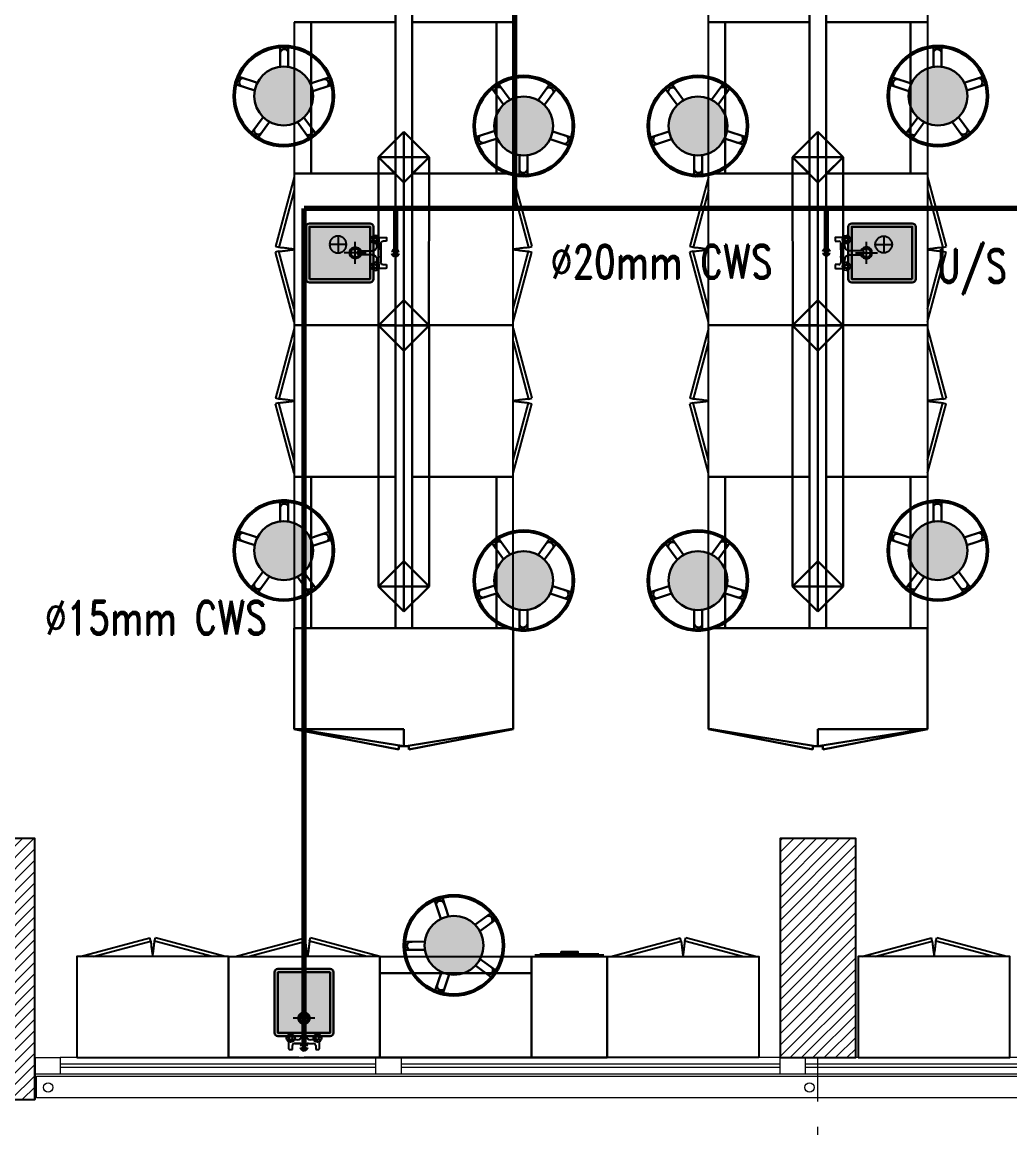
# Model space of a CAD drawing. Extents: x 800 to 995, y 398 to 804.
# Drawn here: x 874.73 to 880.6, y 696 to 702.57 of the extents above; entities that cross this region are included whole.
import ezdxf

# ---------------------------------------------------------------- set-up
doc = ezdxf.new("R2010")
doc.units = 0
doc.header["$MEASUREMENT"] = 0
for name, pattern in [('ACAD_ISO02W100', [15, 12, -3]), ('CENTERX2', [4, 2.5, -0.5, 0.5, -0.5]), ('DASHED', [19.05, 12.7, -6.35])]:
    doc.linetypes.add(name, pattern=pattern)
doc.layers.get('0').update_dxf_attribs({"color": 252, "linetype": 'CONTINUOUS', "lineweight": 30})
for name, color, linetype in [('-FUR', 252, 'CONTINUOUS'), ('LAYER8', 3, 'CONTINUOUS'), ('SAN', 2, 'CONTINUOUS')]:
    doc.layers.add(name, color=color, linetype=linetype)
for name, color, linetype, lineweight in [('axis', 1, 'CENTERX2', 5), ('Column', 6, 'CONTINUOUS', 25), ('elev', 90, 'CONTINUOUS', 9), ('Elevation', 150, 'CONTINUOUS', 18), ('hatch', 252, 'CONTINUOUS', 9), ('P-C-WATER', 5, 'CONTINUOUS', 70), ('P-TEXT', 1, 'CONTINUOUS', 25), ('Wall', 252, 'CONTINUOUS', 30), ('WINDOW', 252, 'CONTINUOUS', 5)]:
    doc.layers.add(name, color=color, linetype=linetype, lineweight=lineweight)
doc.styles.add('ROMANC', font='romand.shx')
pattern_1 = [(45, (1093.41557, 382.096185), (-0.0336759605, 0.0336759605), [])]

# ---------------------------------------------------------------- blocks, each defined once
blk = doc.blocks.new('YY5Y5')
at = {"layer": 'SAN', "color": 1}
for p, q in [((434.16, 537.56), (433.7, 538.02)), ((433.83, 542.04), (433.83, 538.56)), ((435.73, 542.41), (434.2, 542.41)), ((435.58, 537.56), (436.04, 538.02)), ((435.73, 540.55), (435.73, 542.41)), ((436.72, 537.65), (438.25, 537.65)), ((446.18, 539.55), (436.73, 539.55)), ((443.04, 539.55), (446.16, 539.55)), ((444.65, 537.65), (446.18, 537.65)), ((447.32, 537.56), (446.86, 538.02)), ((447.16, 542.41), (447.16, 540.55)), ((448.69, 542.41), (447.16, 542.41)), ((448.74, 537.56), (449.2, 538.02)), ((449.07, 538.56), (449.07, 542.04)), ((434.16, 536.15), (433.7, 535.69)), ((435.58, 536.15), (436.04, 535.69)), ((440.5, 535.4), (440.5, 528.74)), ((442.4, 528.74), (442.4, 535.4)), ((447.32, 536.15), (446.86, 535.69)), ((448.74, 536.15), (449.2, 535.69)), ((440.87, 528.36), (442.03, 528.36))]:
    blk.add_line(p, q, dxfattribs=at)
at = {"layer": 'SAN', "color": 1, "linetype": 'Continuous'}
blk.add_line((439.23, 539.55), (439.86, 539.55), dxfattribs=at)
at = {"layer": 'SAN', "color": 2, "linetype": 'DASHED'}
for points in [[(441.45, 532.42), (441.45, 521.63)], [(436.06, 527.03), (446.84, 527.03)]]:
    blk.add_lwpolyline(points, dxfattribs=at)
at = {"layer": 'SAN', "color": 1}
for centre, radius in [((434.87, 536.85), 2), ((434.87, 536.85), 1), ((434.87, 536.85), 0.8), ((448.03, 536.85), 2), ((448.03, 536.85), 1), ((448.03, 536.85), 0.8)]:
    blk.add_circle(centre, radius, dxfattribs=at)
for centre, radius, start, end in [((434.2, 542.04), 0.375, 90, 180), ((436.73, 540.55), 1, 180, 270), ((438.25, 535.4), 2.25, 0, 90), ((444.65, 535.4), 2.25, 90, 180), ((446.16, 540.55), 1, 270, 0), ((448.69, 542.04), 0.375, 0, 90), ((441.45, 527.03), 2.86, 109.4319, 70.5681), ((441.45, 527.03), 2.08, 117.2765, 62.7235), ((440.87, 528.74), 0.375, 180, 270), ((442.03, 528.74), 0.375, 270, 360)]:
    blk.add_arc(centre, radius, start, end, dxfattribs=at)
blk = doc.blocks.new('fd')
at = {"layer": '-FUR'}
h = blk.add_hatch(color=254, dxfattribs=at)
h.paths.add_polyline_path([(1322.6636, 576.6994), (1322.3536, 576.6994), (1322.3536, 577.0594), (1322.6636, 577.0594)], flags=16)
edge = h.paths.add_edge_path()
edge.add_line((1322.6636, 576.6794), (1322.3536, 576.6794))
edge.add_arc((1322.3536, 576.6994), 0.02, 180, 270, ccw=False)
edge.add_line((1322.3336, 576.6994), (1322.3336, 577.0594))
edge.add_arc((1322.3536, 577.0594), 0.02, 90, 180, ccw=False)
edge.add_line((1322.3536, 577.0794), (1322.6636, 577.0794))
edge.add_arc((1322.6636, 577.0594), 0.02, 0, 90, ccw=False)
edge.add_line((1322.6836, 577.0594), (1322.6836, 576.6994))
edge.add_arc((1322.6636, 576.6994), 0.02, -90, 0, ccw=False)
blk.add_hatch(color=253, dxfattribs=at).paths.add_polyline_path([(1322.6636, 577.0594), (1322.6636, 576.6994), (1322.3536, 576.6994), (1322.3536, 577.0594)])
h = blk.add_hatch(color=251, dxfattribs=at)
h.paths.add_polyline_path([(1322.6337, 577.0294), (1322.6636, 577.0594), (1322.6636, 576.6994), (1322.6336, 576.7294)])
h.paths.add_polyline_path([(1322.6336, 576.7294), (1322.6636, 576.6994), (1322.3536, 576.6994), (1322.3836, 576.7294)])
h = blk.add_hatch(color=252, dxfattribs=at)
h.paths.add_polyline_path([(1322.3836, 577.0294), (1322.3536, 577.0594), (1322.6636, 577.0594), (1322.6337, 577.0294)])
h.paths.add_polyline_path([(1322.3836, 576.7294), (1322.3536, 576.6994), (1322.3536, 577.0594), (1322.3836, 577.0294)])
for p, q in [((1322.4784, 577.2056), (1322.0597, 577.2056)), ((1322.4784, 577.2056), (1322.9597, 577.2056)), ((1322.0597, 576.6056), (1322.5097, 576.6056)), ((1322.9597, 576.6056), (1322.5097, 576.6056))]:
    blk.add_line(p, q, dxfattribs=at)
at = {"layer": '-FUR', "linetype": 'ACAD_ISO02W100'}
for p, q in [((1322.0597, 577.2056), (1322.5097, 577.2056)), ((1322.9597, 577.2056), (1322.5097, 577.2056)), ((1322.0997, 576.6056), (1322.5133, 576.4948)), ((1322.177, 576.6056), (1322.5185, 576.5141)), ((1322.8824, 576.6056), (1322.541, 576.5141)), ((1322.9597, 576.6056), (1322.5462, 576.4948)), ((1322.5185, 576.5141), (1322.5133, 576.4948)), ((1322.541, 576.5141), (1322.5462, 576.4948))]:
    blk.add_line(p, q, dxfattribs=at)
for centre, start, end in [((1324.045, 576.3727), 171.26112, 174.70691), ((1321.0144, 576.3727), 5.29309, 8.73888)]:
    blk.add_arc(centre, 1.5331, start, end, dxfattribs=at)
for p, q in [((1322.0597, 577.2056), (1322.0597, 576.6056)), ((1322.9597, 577.2056), (1322.9597, 576.6056))]:
    blk.add_line(p, q)
blk.add_lwpolyline([(1322.6636, 576.6794), (1322.3536, 576.6794, -0.414214), (1322.3336, 576.6994), (1322.3336, 577.0594, -0.414214), (1322.3536, 577.0794), (1322.6636, 577.0794, -0.414214), (1322.6836, 577.0594), (1322.6836, 576.6994, -0.414214)], format="xyb", close=True)
blk.add_lwpolyline([(1322.6636, 576.6794), (1322.3536, 576.6794, -0.414214), (1322.3336, 576.6994), (1322.3336, 577.0594, -0.414214), (1322.3536, 577.0794), (1322.6636, 577.0794, -0.414214), (1322.6836, 577.0594), (1322.6836, 576.6994, -0.414214)], format="xyb", close=True)
blk.add_lwpolyline([(1322.6636, 576.6994), (1322.3536, 576.6994), (1322.3536, 577.0594), (1322.6636, 577.0594)], close=True)
at = {"extrusion": (0, 0, -1), "xscale": 0.0121000000000322, "yscale": 0.0121000000000322, "zscale": -0.0121}
blk.add_blockref('YY5Y5', (-1327.8502, 570.5947), dxfattribs=at)
blk = doc.blocks.new('juy')
blk.add_line((1322.9597, 577.2056), (1322.9597, 576.6056))
blk.add_blockref('fd', (0, 0))
blk = doc.blocks.new('vfd')
at = {"layer": '-FUR'}
h = blk.add_hatch(color=254, dxfattribs=at)
h.paths.add_polyline_path([(1316.635, 565.8296), (1316.635, 566.1396), (1316.275, 566.1396), (1316.275, 565.8296)], flags=16)
edge = h.paths.add_edge_path()
edge.add_line((1316.655, 565.8296), (1316.655, 566.1396))
edge.add_ellipse((1316.635, 566.1396), major_axis=(-0.0141, -0.0141), ratio=1, start_angle=135, end_angle=225)
edge.add_line((1316.635, 566.1596), (1316.275, 566.1596))
edge.add_ellipse((1316.275, 566.1396), major_axis=(-0.0141, -0.0141), ratio=1, start_angle=225, end_angle=315)
edge.add_line((1316.255, 566.1396), (1316.255, 565.8296))
edge.add_ellipse((1316.275, 565.8296), major_axis=(0.0141, -0.0141), ratio=1, start_angle=225, end_angle=315)
edge.add_line((1316.275, 565.8096), (1316.635, 565.8096))
edge.add_ellipse((1316.635, 565.8296), major_axis=(0.0141, -0.0141), ratio=1, start_angle=-45, end_angle=45)
blk.add_hatch(color=253, dxfattribs=at).paths.add_polyline_path([(1316.275, 565.8296), (1316.635, 565.8296), (1316.635, 566.1396), (1316.275, 566.1396)])
h = blk.add_hatch(color=251, dxfattribs=at)
h.paths.add_polyline_path([(1316.305, 565.8596), (1316.275, 565.8296), (1316.635, 565.8296), (1316.605, 565.8596)])
h.paths.add_polyline_path([(1316.605, 565.8596), (1316.635, 565.8296), (1316.635, 566.1396), (1316.605, 566.1096)])
h = blk.add_hatch(color=252, dxfattribs=at)
h.paths.add_polyline_path([(1316.305, 566.1096), (1316.275, 566.1396), (1316.275, 565.8296), (1316.305, 565.8596)])
h.paths.add_polyline_path([(1316.605, 566.1096), (1316.635, 566.1396), (1316.275, 566.1396), (1316.305, 566.1096)])
blk.add_lwpolyline([(1316.655, 565.8296), (1316.655, 566.1396, 0.414214), (1316.635, 566.1596), (1316.275, 566.1596, 0.414214), (1316.255, 566.1396), (1316.255, 565.8296, 0.414214), (1316.275, 565.8096), (1316.635, 565.8096, 0.414214)], format="xyb", close=True)
blk.add_lwpolyline([(1316.655, 565.8296), (1316.655, 566.1396, 0.414214), (1316.635, 566.1596), (1316.275, 566.1596, 0.414214), (1316.255, 566.1396), (1316.255, 565.8296, 0.414214), (1316.275, 565.8096), (1316.635, 565.8096, 0.414214)], format="xyb", close=True)
blk.add_lwpolyline([(1316.635, 565.8296), (1316.635, 566.1396), (1316.275, 566.1396), (1316.275, 565.8296)], close=True)
at = {"layer": 'LAYER8'}
for p, q in [((1316.465, 566.0846), (1316.465, 565.9846)), ((1316.415, 566.0346), (1316.515, 566.0346))]:
    blk.add_line(p, q, dxfattribs=at)
blk.add_circle((1316.465, 566.0346), 0.05, dxfattribs=at)
at = {"xscale": 0.0121, "yscale": 0.0121, "zscale": 0.0121, "rotation": 89.99999999999997}
blk.add_blockref('YY5Y5', (1322.7397, 560.6431), dxfattribs=at)

msp = doc.modelspace()

# ---------------------------------------------------------------- hatches: boundary and pattern name
h = msp.add_hatch(color=256)
h.set_gradient(color1=(132, 132, 132), name='SPHERICAL')
h.paths.add_polyline_path([(876.4617, 702.1292, -1), (876.1117, 702.1292, -1)])
h = msp.add_hatch(color=256)
h.set_gradient(color1=(132, 132, 132), name='SPHERICAL')
h.paths.add_polyline_path([(879.996, 702.1292, 1), (880.346, 702.1292, 1)])
h = msp.add_hatch(color=256)
h.set_gradient(color1=(132, 132, 132), name='SPHERICAL')
h.paths.add_polyline_path([(877.5369, 701.9512, -1), (877.8869, 701.9512, -1)])
h = msp.add_hatch(color=256)
h.set_gradient(color1=(132, 132, 132), name='SPHERICAL')
h.paths.add_polyline_path([(878.9208, 701.9512, 1), (878.5708, 701.9512, 1)])
h = msp.add_hatch(color=256)
h.set_gradient(color1=(132, 132, 132), name='SPHERICAL')
h.paths.add_polyline_path([(876.4617, 699.4292, -1), (876.1117, 699.4292, -1)])
h = msp.add_hatch(color=256)
h.set_gradient(color1=(132, 132, 132), name='SPHERICAL')
h.paths.add_polyline_path([(879.996, 699.4292, 1), (880.346, 699.4292, 1)])
h = msp.add_hatch(color=256)
h.set_gradient(color1=(132, 132, 132), name='SPHERICAL')
h.paths.add_polyline_path([(877.5369, 699.2512, -1), (877.8869, 699.2512, -1)])
h = msp.add_hatch(color=256)
h.set_gradient(color1=(132, 132, 132), name='SPHERICAL')
h.paths.add_polyline_path([(878.9208, 699.2512, 1), (878.5708, 699.2512, 1)])
h = msp.add_hatch(color=256)
h.set_gradient(color1=(132, 132, 132), name='SPHERICAL')
h.paths.add_polyline_path([(877.2969, 696.9092, 1), (877.2969, 697.2592, 1)])
at = {"layer": 'hatch'}
h = msp.add_hatch(dxfattribs=at)
h.set_pattern_fill('ANSI31', color=252, scale=0.015, style=0)
h.set_pattern_definition(pattern_1)
h.paths.add_polyline_path([(874.4084, 696.1682), (874.8084, 696.1682), (874.8084, 697.7182), (874.4084, 697.7182)])
h = msp.add_hatch(dxfattribs=at)
h.set_pattern_fill('ANSI31', color=252, scale=0.015, style=0)
h.set_pattern_definition(pattern_1)
h.paths.add_polyline_path([(879.2334, 696.4182), (879.6834, 696.4182), (879.6834, 697.7182), (879.2334, 697.7182)])

# ---------------------------------------------------------------- linework, layer by layer
at = {"layer": '-FUR', "linetype": 'ACAD_ISO02W100'}
for p, q in [((877.0493, 702.5682), (877.0493, 703.0182)), ((879.4084, 702.5682), (879.4084, 703.0182)), ((879.5084, 703.0182), (879.5084, 702.5682)), ((876.3493, 702.5682), (876.3493, 701.6682)), ((877.6493, 701.6682), (877.6493, 702.5682)), ((878.8084, 701.6682), (878.8084, 702.5682)), ((880.1084, 702.5682), (880.1084, 701.6682)), ((876.3493, 701.6482), (876.2385, 701.2347)), ((876.9493, 700.7682), (876.9493, 701.6682)), ((877.0493, 701.6682), (877.0493, 700.7682)), ((877.6493, 701.6482), (877.7601, 701.2347)), ((878.8084, 701.6482), (878.6976, 701.2347)), ((879.4084, 701.6682), (879.4084, 700.7682)), ((879.5084, 700.7682), (879.5084, 701.6682)), ((880.1084, 701.6482), (880.2192, 701.2347)), ((876.3493, 701.571), (876.2578, 701.2295)), ((877.6493, 701.571), (877.7408, 701.2295)), ((878.8084, 701.571), (878.7169, 701.2295)), ((880.1084, 701.571), (880.1999, 701.2295)), ((876.2578, 701.2295), (876.2385, 701.2347)), ((877.7408, 701.2295), (877.7601, 701.2347)), ((878.7169, 701.2295), (878.6976, 701.2347)), ((880.1999, 701.2295), (880.2192, 701.2347)), ((876.2578, 701.207), (876.2385, 701.2018)), ((876.3493, 700.7882), (876.2385, 701.2018)), ((876.3493, 700.8655), (876.2578, 701.207)), ((877.6493, 700.8655), (877.7408, 701.207)), ((877.6493, 700.7882), (877.7601, 701.2018)), ((877.7408, 701.207), (877.7601, 701.2018)), ((878.7169, 701.207), (878.6976, 701.2018)), ((878.8084, 700.7882), (878.6976, 701.2018)), ((878.8084, 700.8655), (878.7169, 701.207)), ((880.1084, 700.8655), (880.1999, 701.207)), ((880.1084, 700.7882), (880.2192, 701.2018)), ((880.1999, 701.207), (880.2192, 701.2018)), ((876.9493, 699.8682), (876.9493, 700.7682)), ((877.0493, 700.7682), (877.0493, 699.8682)), ((879.4084, 700.7682), (879.4084, 699.8682)), ((879.5084, 699.8682), (879.5084, 700.7682)), ((876.3493, 700.7482), (876.2385, 700.3347)), ((877.6493, 700.7482), (877.7601, 700.3347)), ((878.8084, 700.7482), (878.6976, 700.3347)), ((880.1084, 700.7482), (880.2192, 700.3347)), ((876.3493, 700.671), (876.2578, 700.3295)), ((877.6493, 700.671), (877.7408, 700.3295)), ((878.8084, 700.671), (878.7169, 700.3295)), ((880.1084, 700.671), (880.1999, 700.3295)), ((876.2578, 700.3295), (876.2385, 700.3347)), ((876.2578, 700.307), (876.2385, 700.3018)), ((876.3493, 699.8882), (876.2385, 700.3018)), ((876.3493, 699.9655), (876.2578, 700.307)), ((877.6493, 699.9655), (877.7408, 700.307)), ((877.6493, 699.8882), (877.7601, 700.3018)), ((877.7408, 700.3295), (877.7601, 700.3347)), ((877.7408, 700.307), (877.7601, 700.3018)), ((878.7169, 700.3295), (878.6976, 700.3347)), ((878.7169, 700.307), (878.6976, 700.3018)), ((878.8084, 699.8882), (878.6976, 700.3018)), ((878.8084, 699.9655), (878.7169, 700.307)), ((880.1084, 699.9655), (880.1999, 700.307)), ((880.1084, 699.8882), (880.2192, 700.3018)), ((880.1999, 700.3295), (880.2192, 700.3347)), ((880.1999, 700.307), (880.2192, 700.3018)), ((876.3493, 699.8682), (876.3493, 698.9682)), ((877.6493, 698.9682), (877.6493, 699.8682)), ((878.8084, 698.9682), (878.8084, 699.8682)), ((880.1084, 699.8682), (880.1084, 698.9682)), ((875.0779, 697.0182), (875.4915, 697.1291)), ((875.1552, 697.0182), (875.4967, 697.1097)), ((875.4967, 697.1097), (875.4915, 697.1291)), ((875.5192, 697.1097), (875.5244, 697.1291)), ((875.8607, 697.0182), (875.5192, 697.1097)), ((875.9379, 697.0182), (875.5244, 697.1291)), ((878.2279, 697.0182), (878.6415, 697.1291)), ((878.3052, 697.0182), (878.6467, 697.1097)), ((878.6467, 697.1097), (878.6415, 697.1291)), ((878.6692, 697.1097), (878.6744, 697.1291)), ((879.0107, 697.0182), (878.6692, 697.1097)), ((879.0879, 697.0182), (878.6744, 697.1291)), ((879.7184, 697.0182), (880.132, 697.1291)), ((879.7957, 697.0182), (880.1371, 697.1097)), ((880.1371, 697.1097), (880.132, 697.1291)), ((880.1597, 697.1097), (880.1648, 697.1291)), ((880.5011, 697.0182), (880.1597, 697.1097)), ((880.5784, 697.0182), (880.1648, 697.1291)), ((876.8579, 697.0182), (877.7579, 697.0182)), ((875.0579, 696.4182), (875.9579, 696.4182)), ((877.7579, 696.4182), (878.2079, 696.4182)), ((879.1079, 696.4182), (878.2079, 696.4182)), ((879.6984, 696.4182), (880.5984, 696.4182))]:
    msp.add_line(p, q, dxfattribs=at)
at = {"layer": '-FUR'}
for p, q in [((877.7779, 697.0282), (878.1879, 697.0282)), ((877.8079, 697.0332), (878.1579, 697.0332))]:
    msp.add_line(p, q, dxfattribs=at)
for points in [[(877.6493, 702.5682), (877.6493, 703.0182), (877.0493, 703.0182), (877.0493, 702.5682)], [(878.8084, 702.5682), (878.8084, 703.0182), (879.4084, 703.0182), (879.4084, 702.5682)], [(880.1084, 703.0182), (880.1084, 702.5682), (879.5084, 702.5682), (879.5084, 703.0182)], [(876.9493, 700.7682), (876.9493, 701.6682), (876.3493, 701.6682), (876.3493, 700.7682)], [(877.0493, 701.6682), (877.0493, 700.7682), (877.6493, 700.7682), (877.6493, 701.6682)], [(879.4084, 701.6682), (879.4084, 700.7682), (878.8084, 700.7682), (878.8084, 701.6682)], [(879.5084, 700.7682), (879.5084, 701.6682), (880.1084, 701.6682), (880.1084, 700.7682)], [(876.9493, 699.8682), (876.9493, 700.7682), (876.3493, 700.7682), (876.3493, 699.8682)], [(877.0493, 700.7682), (877.0493, 699.8682), (877.6493, 699.8682), (877.6493, 700.7682)], [(879.4084, 700.7682), (879.4084, 699.8682), (878.8084, 699.8682), (878.8084, 700.7682)], [(879.5084, 699.8682), (879.5084, 700.7682), (880.1084, 700.7682), (880.1084, 699.8682)], [(875.0579, 696.4182), (875.9579, 696.4182), (875.9579, 697.0182), (875.0579, 697.0182)], [(877.7579, 697.0182), (878.2079, 697.0182), (878.2079, 696.4182), (877.7579, 696.4182)], [(879.1079, 696.4182), (878.2079, 696.4182), (878.2079, 697.0182), (879.1079, 697.0182)], [(879.6984, 696.4182), (880.5984, 696.4182), (880.5984, 697.0182), (879.6984, 697.0182)]]:
    msp.add_lwpolyline(points, close=True, dxfattribs=at)
at = {"layer": '-FUR', "color": 1}
msp.add_lwpolyline([(877.9329, 697.0482), (878.0329, 697.0482), (878.0329, 697.0382), (877.9329, 697.0382)], close=True, dxfattribs=at)
at = {"layer": '-FUR', "linetype": 'ACAD_ISO02W100'}
for centre, start, end in [((876.1164, 699.703), 81.26112, 84.70691), ((877.8822, 699.703), 95.29309, 98.73888), ((878.5755, 699.703), 81.26112, 84.70691), ((880.3413, 699.703), 95.29309, 98.73888), ((876.1164, 702.7335), 275.29309, 278.73888), ((877.8822, 702.7335), 261.26112, 264.70691), ((878.5755, 702.7335), 275.29309, 278.73888), ((880.3413, 702.7335), 261.26112, 264.70691), ((876.1164, 698.803), 81.26112, 84.70691), ((876.1164, 701.8335), 275.29309, 278.73888), ((877.8822, 698.803), 95.29309, 98.73888), ((877.8822, 701.8335), 261.26112, 264.70691), ((878.5755, 698.803), 81.26112, 84.70691), ((878.5755, 701.8335), 275.29309, 278.73888), ((880.3413, 698.803), 95.29309, 98.73888), ((880.3413, 701.8335), 261.26112, 264.70691), ((877.0232, 697.2512), 185.29309, 188.73888), ((873.9927, 697.2512), 351.26112, 354.70691), ((880.1732, 697.2512), 185.29309, 188.73888), ((877.1427, 697.2512), 351.26112, 354.70691), ((881.6637, 697.2512), 185.29309, 188.73888), ((878.6331, 697.2512), 351.26112, 354.70691)]:
    msp.add_arc(centre, 1.5331, start, end, dxfattribs=at)
for p, q in [((876.9493, 703.9182), (876.9493, 699.3162)), ((877.0493, 699.3167), (877.0493, 703.9182)), ((879.4084, 699.3167), (879.4084, 703.9182)), ((879.5084, 703.9182), (879.5084, 699.3162)), ((876.3493, 702.5682), (876.9493, 702.5682)), ((876.4493, 701.6682), (876.4493, 702.5682)), ((876.9493, 702.5682), (876.9493, 701.6682)), ((877.0493, 701.6682), (877.0493, 702.5682)), ((877.0493, 702.5682), (877.6493, 702.5682)), ((877.6493, 702.5682), (877.5493, 702.5682)), ((877.5493, 702.5682), (877.5493, 701.6682)), ((879.4084, 702.5682), (878.8084, 702.5682)), ((878.8084, 702.5682), (878.9084, 702.5682)), ((878.9084, 702.5682), (878.9084, 701.6682)), ((879.4084, 701.6682), (879.4084, 702.5682)), ((880.1084, 702.5682), (879.5084, 702.5682)), ((879.5084, 702.5682), (879.5084, 701.6682)), ((880.0084, 701.6682), (880.0084, 702.5682)), ((876.265, 702.3029), (876.2645, 702.4183)), ((876.2745, 702.4283), (876.302, 702.4282)), ((876.3124, 702.3024), (876.3128, 702.4157)), ((880.1453, 702.3024), (880.1449, 702.4157)), ((880.1832, 702.4283), (880.1557, 702.4282)), ((880.1927, 702.3029), (880.1932, 702.4183)), ((875.9985, 702.2101), (876.0071, 702.2362)), ((876.13, 702.2072), (876.0224, 702.2426)), ((876.4451, 702.2036), (876.5548, 702.2397)), ((876.5674, 702.2332), (876.5758, 702.207)), ((879.8904, 702.2332), (879.882, 702.207)), ((880.0126, 702.2036), (879.9029, 702.2397)), ((880.3277, 702.2072), (880.4353, 702.2426)), ((880.4592, 702.2101), (880.4506, 702.2362)), ((876.1148, 702.1623), (876.0049, 702.1975)), ((876.4593, 702.1583), (876.5672, 702.1929)), ((877.5923, 702.0789), (877.524, 702.172)), ((877.5263, 702.186), (877.5486, 702.2021)), ((877.631, 702.1063), (877.5647, 702.1983)), ((877.7964, 702.1044), (877.8639, 702.1981)), ((877.8345, 702.0761), (877.9014, 702.1676)), ((877.8778, 702.2003), (877.9, 702.184)), ((878.6233, 702.0761), (878.5563, 702.1676)), ((878.5799, 702.2003), (878.5577, 702.184)), ((878.6613, 702.1044), (878.5938, 702.1981)), ((878.8268, 702.1063), (878.893, 702.1983)), ((878.8654, 702.0789), (878.9337, 702.172)), ((878.9314, 702.186), (878.9091, 702.2021)), ((879.9984, 702.1583), (879.8906, 702.1929)), ((880.3429, 702.1623), (880.4528, 702.1975)), ((876.1642, 702.0043), (876.0972, 701.9129)), ((876.2022, 701.976), (876.1348, 701.8823)), ((876.3677, 701.9741), (876.4339, 701.8822)), ((876.4063, 702.0015), (876.4746, 701.9084)), ((880.0514, 702.0015), (879.9831, 701.9084)), ((880.0901, 701.9741), (880.0238, 701.8822)), ((880.2555, 701.976), (880.323, 701.8823)), ((880.2935, 702.0043), (880.3605, 701.9129)), ((876.1208, 701.8802), (876.0986, 701.8964)), ((876.4723, 701.8945), (876.45, 701.8784)), ((876.9995, 701.9165), (876.8495, 701.7665)), ((876.9995, 701.9165), (876.8495, 701.7665)), ((877.1495, 701.7665), (876.9995, 701.9165)), ((876.9995, 701.7665), (876.9995, 701.9165)), ((877.1495, 701.7665), (876.9995, 701.9165)), ((877.5393, 701.9221), (877.4315, 701.8875)), ((877.5535, 701.8769), (877.4438, 701.8408)), ((877.8838, 701.9182), (877.9937, 701.883)), ((878.5739, 701.9182), (878.464, 701.883)), ((878.9042, 701.8769), (879.0139, 701.8408)), ((878.9184, 701.9221), (879.0263, 701.8875)), ((879.3082, 701.7665), (879.4582, 701.9165)), ((879.3082, 701.7665), (879.4582, 701.9165)), ((879.4582, 701.9165), (879.6082, 701.7665)), ((879.4582, 701.7665), (879.4582, 701.9165)), ((879.4582, 701.9165), (879.6082, 701.7665)), ((879.9854, 701.8945), (880.0077, 701.8784)), ((880.3369, 701.8802), (880.3591, 701.8964)), ((876.8495, 701.7665), (876.9493, 701.8662)), ((877.0493, 701.8667), (877.1495, 701.7665)), ((877.4313, 701.8472), (877.4229, 701.8734)), ((877.8686, 701.8733), (877.9762, 701.8379)), ((878.0001, 701.8704), (877.9915, 701.8442)), ((878.4576, 701.8704), (878.4662, 701.8442)), ((878.5891, 701.8733), (878.4815, 701.8379)), ((879.0265, 701.8472), (879.0349, 701.8734)), ((879.4084, 701.8667), (879.3082, 701.7665)), ((879.6082, 701.7665), (879.5084, 701.8662)), ((876.8495, 701.7665), (877.1495, 701.7665)), ((876.9995, 701.6165), (876.8495, 701.7665)), ((876.8495, 701.7665), (877.1495, 701.7665)), ((876.9995, 701.7665), (876.8495, 701.7665)), ((876.8495, 701.7665), (876.9995, 701.7665)), ((876.8495, 701.7665), (877.1495, 701.7665)), ((876.9995, 701.6165), (876.8495, 701.7665)), ((876.8495, 700.7665), (876.8495, 701.7665)), ((876.8495, 701.7665), (877.1495, 701.7665)), ((876.9493, 701.6667), (876.8495, 701.7665)), ((877.1495, 701.7665), (876.9995, 701.6165)), ((876.9995, 700.9165), (876.9995, 701.7665)), ((876.9995, 701.7665), (877.1495, 701.7665)), ((876.9995, 701.7665), (876.9995, 701.6165)), ((877.1495, 701.7665), (876.9995, 701.6165)), ((877.0513, 701.6682), (877.1495, 701.7665)), ((877.1495, 701.7665), (877.1478, 700.7682)), ((877.6862, 701.7781), (877.6858, 701.6648)), ((877.7336, 701.7776), (877.7341, 701.6621)), ((878.7241, 701.7776), (878.7236, 701.6621)), ((878.7715, 701.7781), (878.7719, 701.6648)), ((879.6082, 701.7665), (879.3082, 701.7665)), ((879.6082, 701.7665), (879.3082, 701.7665)), ((879.3082, 701.7665), (879.4582, 701.6165)), ((879.4582, 701.7665), (879.3082, 701.7665)), ((879.6082, 701.7665), (879.3082, 701.7665)), ((879.3082, 701.7665), (879.4582, 701.6165)), ((879.6082, 701.7665), (879.3082, 701.7665)), ((879.3082, 701.7665), (879.31, 700.7682)), ((879.4064, 701.6682), (879.3082, 701.7665)), ((879.4582, 701.6165), (879.6082, 701.7665)), ((879.4582, 700.9165), (879.4582, 701.7665)), ((879.4582, 701.7665), (879.6082, 701.7665)), ((879.6082, 701.7665), (879.4582, 701.7665)), ((879.4582, 701.7665), (879.4582, 701.6165)), ((879.4582, 701.6165), (879.6082, 701.7665)), ((879.5084, 701.6667), (879.6082, 701.7665)), ((879.6082, 700.7665), (879.6082, 701.7665)), ((876.9493, 701.6682), (876.3493, 701.6682)), ((876.3493, 701.6682), (876.4493, 701.6682)), ((877.6493, 701.6682), (877.0493, 701.6682)), ((877.7241, 701.6522), (877.6966, 701.6523)), ((878.7336, 701.6522), (878.7611, 701.6523)), ((878.8084, 701.6682), (879.4084, 701.6682)), ((879.5084, 701.6682), (880.1084, 701.6682)), ((880.1084, 701.6682), (880.0084, 701.6682)), ((876.9995, 700.9165), (876.8495, 700.7665)), ((876.9995, 700.7665), (876.9995, 700.9165)), ((877.1495, 700.7665), (876.9995, 700.9165)), ((879.3082, 700.7665), (879.4582, 700.9165)), ((879.4582, 700.7665), (879.4582, 700.9165)), ((879.4582, 700.9165), (879.6082, 700.7665)), ((877.1495, 700.7665), (876.8495, 700.7665)), ((876.9995, 700.6165), (876.8495, 700.7665)), ((876.8495, 700.7665), (877.1495, 700.7665)), ((876.8495, 699.2165), (876.8495, 700.7665)), ((877.0493, 700.7682), (876.9993, 700.7682)), ((876.9995, 700.7665), (876.9995, 700.6165)), ((876.9995, 700.6165), (877.1495, 700.7665)), ((876.9995, 700.7665), (876.9995, 699.0665)), ((877.1495, 700.7665), (877.1495, 699.2165)), ((879.3082, 700.7665), (879.6082, 700.7665)), ((879.4582, 700.6165), (879.3082, 700.7665)), ((879.6082, 700.7665), (879.3082, 700.7665)), ((879.3082, 700.7665), (879.3082, 699.2165)), ((879.4084, 700.7682), (879.4584, 700.7682)), ((879.4582, 700.7665), (879.4582, 700.6165)), ((879.4582, 700.6165), (879.6082, 700.7665)), ((879.4582, 700.7665), (879.4582, 699.0665)), ((879.6082, 699.2165), (879.6082, 700.7665)), ((876.9995, 699.3665), (876.9995, 700.2165)), ((879.4582, 699.3665), (879.4582, 700.2165)), ((876.3493, 699.8682), (876.9493, 699.8682)), ((876.4493, 698.9682), (876.4493, 699.8682)), ((876.9493, 699.8682), (876.9493, 698.9682)), ((877.0493, 698.9682), (877.0493, 699.8682)), ((877.0493, 699.8682), (877.6493, 699.8682)), ((877.6493, 699.8682), (877.5493, 699.8682)), ((877.5493, 699.8682), (877.5493, 698.9682)), ((879.4084, 699.8682), (878.8084, 699.8682)), ((878.8084, 699.8682), (878.9084, 699.8682)), ((878.9084, 699.8682), (878.9084, 698.9682)), ((879.4084, 698.9682), (879.4084, 699.8682)), ((880.1084, 699.8682), (879.5084, 699.8682)), ((879.5084, 699.8682), (879.5084, 698.9682)), ((880.0084, 698.9682), (880.0084, 699.8682)), ((876.265, 699.6029), (876.2645, 699.7183)), ((876.2745, 699.7283), (876.302, 699.7282)), ((876.3124, 699.6024), (876.3128, 699.7157)), ((880.1453, 699.6024), (880.1449, 699.7157)), ((880.1832, 699.7283), (880.1557, 699.7282)), ((880.1927, 699.6029), (880.1932, 699.7183)), ((875.9985, 699.5101), (876.0071, 699.5362)), ((876.13, 699.5072), (876.0224, 699.5426)), ((876.4451, 699.5036), (876.5548, 699.5397)), ((876.5674, 699.5332), (876.5758, 699.507)), ((879.8904, 699.5332), (879.882, 699.507)), ((880.0126, 699.5036), (879.9029, 699.5397)), ((880.3277, 699.5072), (880.4353, 699.5426)), ((880.4592, 699.5101), (880.4506, 699.5362)), ((876.1148, 699.4623), (876.0049, 699.4975)), ((876.4593, 699.4583), (876.5672, 699.4929)), ((877.5923, 699.3789), (877.524, 699.472)), ((877.5263, 699.486), (877.5486, 699.5021)), ((877.631, 699.4063), (877.5647, 699.4983)), ((877.7964, 699.4044), (877.8639, 699.4981)), ((877.8345, 699.3761), (877.9014, 699.4676)), ((877.8778, 699.5003), (877.9, 699.484)), ((878.6233, 699.3761), (878.5563, 699.4676)), ((878.5799, 699.5003), (878.5577, 699.484)), ((878.6613, 699.4044), (878.5938, 699.4981)), ((878.8268, 699.4063), (878.893, 699.4983)), ((878.8654, 699.3789), (878.9337, 699.472)), ((878.9314, 699.486), (878.9091, 699.5021)), ((879.9984, 699.4583), (879.8906, 699.4929)), ((880.3429, 699.4623), (880.4528, 699.4975)), ((876.9995, 699.3665), (876.8495, 699.2165)), ((876.9995, 699.2165), (876.9995, 699.3665)), ((877.1495, 699.2165), (876.9995, 699.3665)), ((879.3082, 699.2165), (879.4582, 699.3665)), ((879.4582, 699.2165), (879.4582, 699.3665)), ((879.4582, 699.3665), (879.6082, 699.2165)), ((876.1642, 699.3043), (876.0972, 699.2129)), ((876.2022, 699.276), (876.1348, 699.1823)), ((876.3677, 699.2741), (876.4339, 699.1822)), ((876.4063, 699.3015), (876.4746, 699.2084)), ((880.0514, 699.3015), (879.9831, 699.2084)), ((880.0901, 699.2741), (880.0238, 699.1822)), ((880.2555, 699.276), (880.323, 699.1823)), ((880.2935, 699.3043), (880.3605, 699.2129)), ((876.1208, 699.1802), (876.0986, 699.1964)), ((876.4723, 699.1945), (876.45, 699.1784)), ((877.1495, 699.2165), (876.8495, 699.2165)), ((876.9995, 699.0665), (876.8495, 699.2165)), ((876.8495, 699.2165), (877.1495, 699.2165)), ((876.9995, 699.2165), (876.9995, 699.0665)), ((876.9995, 699.0665), (877.1495, 699.2165)), ((877.5393, 699.2221), (877.4315, 699.1875)), ((877.8838, 699.2182), (877.9937, 699.183)), ((878.5739, 699.2182), (878.464, 699.183)), ((878.9184, 699.2221), (879.0263, 699.1875)), ((879.3082, 699.2165), (879.6082, 699.2165)), ((879.4582, 699.0665), (879.3082, 699.2165)), ((879.6082, 699.2165), (879.3082, 699.2165)), ((879.4582, 699.2165), (879.4582, 699.0665)), ((879.4582, 699.0665), (879.6082, 699.2165)), ((879.9854, 699.1945), (880.0077, 699.1784)), ((880.3369, 699.1802), (880.3591, 699.1964)), ((877.4313, 699.1472), (877.4229, 699.1734)), ((877.5535, 699.1769), (877.4438, 699.1408)), ((877.8686, 699.1733), (877.9762, 699.1379)), ((878.0001, 699.1704), (877.9915, 699.1442)), ((878.4576, 699.1704), (878.4662, 699.1442)), ((878.5891, 699.1733), (878.4815, 699.1379)), ((878.9042, 699.1769), (879.0139, 699.1408)), ((879.0265, 699.1472), (879.0349, 699.1734)), ((877.6862, 699.0781), (877.6858, 698.9648)), ((877.7336, 699.0776), (877.7341, 698.9621)), ((878.7241, 699.0776), (878.7236, 698.9621)), ((878.7715, 699.0781), (878.7719, 698.9648)), ((876.3493, 698.9682), (876.3493, 698.3682)), ((876.3493, 698.9682), (877.6493, 698.9682)), ((876.9493, 698.9682), (876.3493, 698.9682)), ((876.3493, 698.9682), (876.4493, 698.9682)), ((877.6493, 698.9682), (877.0493, 698.9682)), ((877.6493, 698.3682), (877.6493, 698.9682)), ((877.7241, 698.9522), (877.6966, 698.9523)), ((878.7336, 698.9522), (878.7611, 698.9523)), ((880.1084, 698.9682), (878.8084, 698.9682)), ((878.8084, 698.3682), (878.8084, 698.9682)), ((878.8084, 698.9682), (879.4084, 698.9682)), ((879.5084, 698.9682), (880.1084, 698.9682)), ((880.1084, 698.9682), (880.0084, 698.9682)), ((880.1084, 698.9682), (880.1084, 698.3682)), ((876.3493, 698.3682), (876.9993, 698.3682)), ((876.3493, 698.3682), (876.9693, 698.2482)), ((876.3493, 698.3682), (876.3693, 698.3682)), ((876.3693, 698.3682), (876.9993, 698.2682)), ((876.9993, 698.3682), (876.9993, 698.2682)), ((877.6293, 698.3682), (877.0143, 698.2682)), ((877.6493, 698.3682), (877.0293, 698.2482)), ((877.6493, 698.3682), (877.6293, 698.3682)), ((878.8084, 698.3682), (879.4284, 698.2482)), ((878.8084, 698.3682), (878.8284, 698.3682)), ((878.8284, 698.3682), (879.4434, 698.2682)), ((880.1084, 698.3682), (879.4584, 698.3682)), ((879.4584, 698.3682), (879.4584, 698.2682)), ((880.0884, 698.3682), (879.4584, 698.2682)), ((880.1084, 698.3682), (879.4884, 698.2482)), ((880.1084, 698.3682), (880.0884, 698.3682)), ((876.9993, 698.2682), (876.9693, 698.2682)), ((876.9693, 698.2682), (876.9693, 698.2482)), ((876.9993, 698.2682), (877.0293, 698.2682)), ((877.0293, 698.2682), (877.0293, 698.2482)), ((879.4584, 698.2682), (879.4284, 698.2682)), ((879.4284, 698.2682), (879.4284, 698.2482)), ((879.4584, 698.2682), (879.4884, 698.2682)), ((879.4884, 698.2682), (879.4884, 698.2482)), ((877.219, 697.2409), (877.1836, 697.3485)), ((877.2161, 697.3723), (877.19, 697.3637)), ((877.2639, 697.256), (877.2287, 697.366)), ((877.4219, 697.2067), (877.5133, 697.2736)), ((877.4502, 697.1687), (877.5439, 697.2361)), ((877.546, 697.2501), (877.5298, 697.2723)), ((876.9979, 697.0963), (876.998, 697.0688)), ((877.1233, 697.1059), (877.0079, 697.1064)), ((876.8579, 697.0182), (876.8579, 696.4182)), ((877.1238, 697.0585), (877.0105, 697.0581)), ((877.7579, 696.4182), (877.7579, 697.0182)), ((877.7579, 697.0182), (877.7579, 696.9182)), ((877.4247, 696.9645), (877.5178, 696.8963)), ((877.4521, 697.0032), (877.544, 696.9369)), ((877.7579, 696.9182), (876.8579, 696.9182)), ((877.2226, 696.9257), (877.1865, 696.8161)), ((877.2679, 696.9116), (877.2333, 696.8037)), ((877.5317, 696.8985), (877.5478, 696.9208)), ((877.193, 696.8035), (877.2191, 696.7951)), ((876.8579, 696.4182), (877.7579, 696.4182))]:
    msp.add_line(p, q)
for centre, radius in [((876.2867, 702.1292), 0.299), ((876.2867, 702.1292), 0.29), ((880.171, 702.1292), 0.299), ((880.171, 702.1292), 0.29), ((876.2867, 702.1292), 0.175), ((880.171, 702.1292), 0.175), ((877.7119, 701.9512), 0.299), ((877.7119, 701.9512), 0.29), ((878.7458, 701.9512), 0.299), ((878.7458, 701.9512), 0.29), ((877.7119, 701.9512), 0.175), ((878.7458, 701.9512), 0.175), ((876.2867, 699.4292), 0.299), ((876.2867, 699.4292), 0.29), ((880.171, 699.4292), 0.299), ((880.171, 699.4292), 0.29), ((876.2867, 699.4292), 0.175), ((880.171, 699.4292), 0.175), ((877.7119, 699.2512), 0.299), ((877.7119, 699.2512), 0.29), ((878.7458, 699.2512), 0.299), ((878.7458, 699.2512), 0.29), ((877.7119, 699.2512), 0.175), ((878.7458, 699.2512), 0.175), ((877.2969, 697.0842), 0.299), ((877.2969, 697.0842), 0.29), ((877.2969, 697.0842), 0.175)]:
    msp.add_circle(centre, radius)
for centre, radius, start, end in [((876.2745, 702.4183), 0.01, 89.79115, 179.79115), ((876.2897, 702.3828), 0.025, 22.93495, 191.17517), ((876.2997, 702.4153), 0.0131, 1.65402, 79.72038), ((880.158, 702.4153), 0.0131, 100.27962, 178.34598), ((880.168, 702.3828), 0.025, 348.82483, 157.06505), ((880.1832, 702.4183), 0.01, 0.20885, 90.20885), ((876.008, 702.207), 0.01, 161.79115, 251.79115), ((876.0187, 702.23), 0.0131, 73.65402, 151.72038), ((876.0464, 702.2105), 0.025, 94.93495, 263.17517), ((876.5288, 702.2048), 0.025, 310.93495, 119.17517), ((876.5578, 702.2302), 0.01, 17.79115, 107.79115), ((876.5628, 702.2053), 0.0131, 289.65402, 7.72038), ((879.895, 702.2053), 0.0131, 172.27962, 250.34598), ((879.8999, 702.2302), 0.01, 72.20885, 162.20885), ((879.9289, 702.2048), 0.025, 60.82483, 229.06505), ((880.4113, 702.2105), 0.025, 276.82483, 85.06505), ((880.439, 702.23), 0.0131, 28.27962, 106.34598), ((880.4497, 702.207), 0.01, 288.20885, 18.20885), ((877.5322, 702.1779), 0.01, 125.79115, 215.79115), ((877.5653, 702.1581), 0.025, 58.93495, 227.17517), ((877.5543, 702.1902), 0.0131, 37.65402, 115.72038), ((877.8634, 702.1546), 0.025, 346.93495, 155.17517), ((877.8719, 702.1922), 0.01, 53.79115, 143.79115), ((877.8906, 702.175), 0.0131, 325.65402, 43.72038), ((878.5672, 702.175), 0.0131, 136.27962, 214.34598), ((878.5943, 702.1546), 0.025, 24.82483, 193.06505), ((878.5858, 702.1922), 0.01, 36.20885, 126.20885), ((878.8924, 702.1581), 0.025, 312.82483, 121.06505), ((878.9034, 702.1902), 0.0131, 64.27962, 142.34598), ((878.9256, 702.1779), 0.01, 324.20885, 54.20885), ((876.1081, 701.9055), 0.0131, 145.65402, 223.72038), ((876.1352, 701.9258), 0.025, 166.93495, 335.17517), ((876.1267, 701.8882), 0.01, 233.79115, 323.79115), ((876.4333, 701.9223), 0.025, 238.93495, 47.17517), ((876.4443, 701.8902), 0.0131, 217.65402, 295.72038), ((876.4665, 701.9026), 0.01, 305.79115, 35.79115), ((877.4359, 701.8752), 0.0131, 109.65402, 187.72038), ((877.4698, 701.8757), 0.025, 130.93495, 299.17517), ((877.9522, 701.87), 0.025, 274.93495, 83.17517), ((877.9906, 701.8735), 0.01, 341.79115, 71.79115), ((878.4671, 701.8735), 0.01, 108.20885, 198.20885), ((878.5055, 701.87), 0.025, 96.82483, 265.06505), ((878.9879, 701.8757), 0.025, 240.82483, 49.06505), ((879.0218, 701.8752), 0.0131, 352.27962, 70.34598), ((879.9912, 701.9026), 0.01, 144.20885, 234.20885), ((880.0244, 701.9223), 0.025, 132.82483, 301.06505), ((880.0134, 701.8902), 0.0131, 244.27962, 322.34598), ((880.3225, 701.9258), 0.025, 204.82483, 13.06505), ((880.331, 701.8882), 0.01, 216.20885, 306.20885), ((880.3496, 701.9055), 0.0131, 316.27962, 34.34598), ((877.4408, 701.8503), 0.01, 197.79115, 287.79115), ((877.9799, 701.8505), 0.0131, 253.65402, 331.72038), ((878.4778, 701.8505), 0.0131, 208.27962, 286.34598), ((879.0169, 701.8503), 0.01, 252.20885, 342.20885), ((877.7089, 701.6976), 0.025, 202.93495, 11.17517), ((878.7488, 701.6976), 0.025, 168.82483, 337.06505), ((877.6989, 701.6652), 0.0131, 181.65402, 259.72038), ((877.7241, 701.6622), 0.01, 269.79115, 359.79115), ((878.7336, 701.6622), 0.01, 180.20885, 270.20885), ((878.7588, 701.6652), 0.0131, 280.27962, 358.34598), ((876.2745, 699.7183), 0.01, 89.79115, 179.79115), ((876.2997, 699.7153), 0.0131, 1.65402, 79.72038), ((880.158, 699.7153), 0.0131, 100.27962, 178.34598), ((880.1832, 699.7183), 0.01, 0.20885, 90.20885), ((876.2897, 699.6828), 0.025, 22.93495, 191.17517), ((880.168, 699.6828), 0.025, 348.82483, 157.06505), ((876.0187, 699.53), 0.0131, 73.65402, 151.72038), ((876.0464, 699.5105), 0.025, 94.93495, 263.17517), ((876.5288, 699.5048), 0.025, 310.93495, 119.17517), ((876.5578, 699.5302), 0.01, 17.79115, 107.79115), ((879.8999, 699.5302), 0.01, 72.20885, 162.20885), ((879.9289, 699.5048), 0.025, 60.82483, 229.06505), ((880.4113, 699.5105), 0.025, 276.82483, 85.06505), ((880.439, 699.53), 0.0131, 28.27962, 106.34598), ((876.008, 699.507), 0.01, 161.79115, 251.79115), ((876.5628, 699.5053), 0.0131, 289.65402, 7.72038), ((877.5322, 699.4779), 0.01, 125.79115, 215.79115), ((877.5653, 699.4581), 0.025, 58.93495, 227.17517), ((877.5543, 699.4902), 0.0131, 37.65402, 115.72038), ((877.8634, 699.4546), 0.025, 346.93495, 155.17517), ((877.8719, 699.4922), 0.01, 53.79115, 143.79115), ((877.8906, 699.475), 0.0131, 325.65402, 43.72038), ((878.5672, 699.475), 0.0131, 136.27962, 214.34598), ((878.5943, 699.4546), 0.025, 24.82483, 193.06505), ((878.5858, 699.4922), 0.01, 36.20885, 126.20885), ((878.8924, 699.4581), 0.025, 312.82483, 121.06505), ((878.9034, 699.4902), 0.0131, 64.27962, 142.34598), ((878.9256, 699.4779), 0.01, 324.20885, 54.20885), ((879.895, 699.5053), 0.0131, 172.27962, 250.34598), ((880.4497, 699.507), 0.01, 288.20885, 18.20885), ((876.1081, 699.2055), 0.0131, 145.65402, 223.72038), ((876.1352, 699.2258), 0.025, 166.93495, 335.17517), ((876.4333, 699.2223), 0.025, 238.93495, 47.17517), ((876.4665, 699.2026), 0.01, 305.79115, 35.79115), ((877.4359, 699.1752), 0.0131, 109.65402, 187.72038), ((877.4698, 699.1757), 0.025, 130.93495, 299.17517), ((877.9522, 699.17), 0.025, 274.93495, 83.17517), ((878.5055, 699.17), 0.025, 96.82483, 265.06505), ((878.9879, 699.1757), 0.025, 240.82483, 49.06505), ((879.0218, 699.1752), 0.0131, 352.27962, 70.34598), ((879.9912, 699.2026), 0.01, 144.20885, 234.20885), ((880.0244, 699.2223), 0.025, 132.82483, 301.06505), ((880.3225, 699.2258), 0.025, 204.82483, 13.06505), ((880.3496, 699.2055), 0.0131, 316.27962, 34.34598), ((876.1267, 699.1882), 0.01, 233.79115, 323.79115), ((876.4443, 699.1902), 0.0131, 217.65402, 295.72038), ((877.4408, 699.1503), 0.01, 197.79115, 287.79115), ((877.9799, 699.1505), 0.0131, 253.65402, 331.72038), ((877.9906, 699.1735), 0.01, 341.79115, 71.79115), ((878.4671, 699.1735), 0.01, 108.20885, 198.20885), ((878.4778, 699.1505), 0.0131, 208.27962, 286.34598), ((879.0169, 699.1503), 0.01, 252.20885, 342.20885), ((880.0134, 699.1902), 0.0131, 244.27962, 322.34598), ((880.331, 699.1882), 0.01, 216.20885, 306.20885), ((877.7089, 698.9976), 0.025, 202.93495, 11.17517), ((878.7488, 698.9976), 0.025, 168.82483, 337.06505), ((877.6989, 698.9652), 0.0131, 181.65402, 259.72038), ((877.7241, 698.9622), 0.01, 269.79115, 359.79115), ((878.7336, 698.9622), 0.01, 180.20885, 270.20885), ((878.7588, 698.9652), 0.0131, 280.27962, 358.34598), ((877.1962, 697.3522), 0.0131, 118.27962, 196.34598), ((877.2157, 697.3244), 0.025, 6.82483, 175.06505), ((877.2192, 697.3628), 0.01, 18.20885, 108.20885), ((877.5003, 697.2356), 0.025, 294.82483, 103.06505), ((877.5207, 697.2628), 0.0131, 46.27962, 124.34598), ((877.538, 697.2442), 0.01, 306.20885, 36.20885), ((877.0079, 697.0964), 0.01, 90.20885, 180.20885), ((877.0433, 697.0812), 0.025, 78.82483, 247.06505), ((877.0109, 697.0712), 0.0131, 190.27962, 268.34598), ((877.5039, 696.9375), 0.025, 222.82483, 31.06505), ((877.5236, 696.9044), 0.01, 234.20885, 324.20885), ((877.536, 696.9265), 0.0131, 334.27962, 52.34598), ((877.2214, 696.842), 0.025, 150.82483, 319.06505), ((877.196, 696.813), 0.01, 162.20885, 252.20885), ((877.2209, 696.8081), 0.0131, 262.27962, 340.34598)]:
    msp.add_arc(centre, radius, start, end)
at = {"layer": 'axis', "color": 0, "ltscale": 0.3}
msp.add_line((879.4584, 693.7571), (879.4584, 696.4182), dxfattribs=at)
at = {"layer": 'Column', "color": 252}
for points in [[(874.4084, 696.1682), (874.8084, 696.1682), (874.8084, 697.7182), (874.4084, 697.7182)], [(879.2334, 696.4182), (879.6834, 696.4182), (879.6834, 697.7182), (879.2334, 697.7182)]]:
    msp.add_lwpolyline(points, close=True, dxfattribs=at)
at = {"layer": 'elev', "color": 252, "linetype": 'Continuous'}
for p, q in [((874.8084, 696.4182), (874.9584, 696.4182)), ((874.8084, 696.3182), (874.8084, 696.4182)), ((874.9584, 696.4182), (874.9584, 696.3182)), ((876.8334, 696.4182), (876.9834, 696.4182)), ((876.8334, 696.3182), (876.8334, 696.4182)), ((876.9834, 696.4182), (876.9834, 696.3182)), ((879.2334, 696.4182), (879.3834, 696.4182)), ((879.2334, 696.3182), (879.2334, 696.4182)), ((879.3834, 696.4182), (879.3834, 696.3182)), ((874.9584, 696.3182), (874.8084, 696.3182)), ((876.9834, 696.3182), (876.8334, 696.3182)), ((879.3834, 696.3182), (879.2334, 696.3182))]:
    msp.add_line(p, q, dxfattribs=at)
at = {"layer": 'Elevation', "color": 252}
for p, q in [((874.8184, 696.3082), (881.6284, 696.3082)), ((874.8184, 696.1782), (874.8184, 696.3082)), ((881.6284, 696.1782), (874.8184, 696.1782))]:
    msp.add_line(p, q, dxfattribs=at)
for centre in [(874.8877, 696.2403), (879.4084, 696.2403)]:
    msp.add_circle(centre, 0.0273, dxfattribs=at)
at = {"layer": 'P-C-WATER', "linetype": 'Continuous'}
for p, q in [((877.6573, 705.7671), (877.6573, 701.4616)), ((883.8434, 701.4616), (876.4068, 701.4616)), ((883.8434, 701.4616), (876.4068, 701.4616)), ((876.4068, 696.4935, -0.1), (876.4068, 701.4616, -0.1)), ((876.9493, 701.4532), (876.9493, 701.1977)), ((879.5084, 701.4581), (879.5084, 701.2025))]:
    msp.add_line(p, q, dxfattribs=at)
at = {"layer": 'P-C-WATER', "linetype": 'ByBlock'}
for centre, start, end in [((876.9493, 701.1977), 0, 180), ((876.9493, 701.1977), 180, 0), ((879.5084, 701.2025), 0, 180), ((879.5084, 701.2025), 180, 0), ((876.4068, 696.481), 0, 180), ((876.4068, 696.481), 180, 0)]:
    msp.add_arc(centre, 0.0125, start, end, dxfattribs=at)
at = {"layer": 'Wall', "color": 252, "linetype": 'Continuous'}
msp.add_line((874.8084, 696.4182), (874.8084, 696.1682), dxfattribs=at)
at = {"layer": 'WINDOW', "color": 252, "linetype": 'Continuous'}
for p, q in [((876.8334, 696.4182), (874.9584, 696.4182)), ((876.8334, 696.3782), (874.9584, 696.3782)), ((879.2334, 696.4182), (876.9834, 696.4182)), ((879.2334, 696.3782), (876.9834, 696.3782)), ((881.4984, 696.4182), (879.3834, 696.4182)), ((881.4984, 696.3782), (879.3834, 696.3782)), ((876.8334, 696.3582), (874.9584, 696.3582)), ((876.8334, 696.3182), (874.9584, 696.3182)), ((879.2334, 696.3582), (876.9834, 696.3582)), ((879.2334, 696.3182), (876.9834, 696.3182)), ((881.4984, 696.3582), (879.3834, 696.3582)), ((881.4984, 696.3182), (879.3834, 696.3182))]:
    msp.add_line(p, q, dxfattribs=at)

# ---------------------------------------------------------------- block references
at = {"xscale": -1}
msp.add_blockref('vfd', (2193.0737, 135.2127), dxfattribs=at)
msp.add_blockref('vfd', (-436.616, 135.2127))
at = {"xscale": -1, "rotation": 180}
msp.add_blockref('juy', (-446.1018, 1273.6238), dxfattribs=at)

# ---------------------------------------------------------------- texts
at = {"layer": 'P-TEXT', "color": 41, "style": 'ROMANC', "width": 0.75}
for s, p in [('%%C20mm CWS', (877.8719, 701.0444)), ('U/S', (880.1648, 701.0194)), ('%%C15mm CWS', (874.8692, 698.9306, -0.1))]:
    msp.add_text(s, height=0.2, dxfattribs=at).set_placement(p)

doc.saveas('drawing.dxf')
